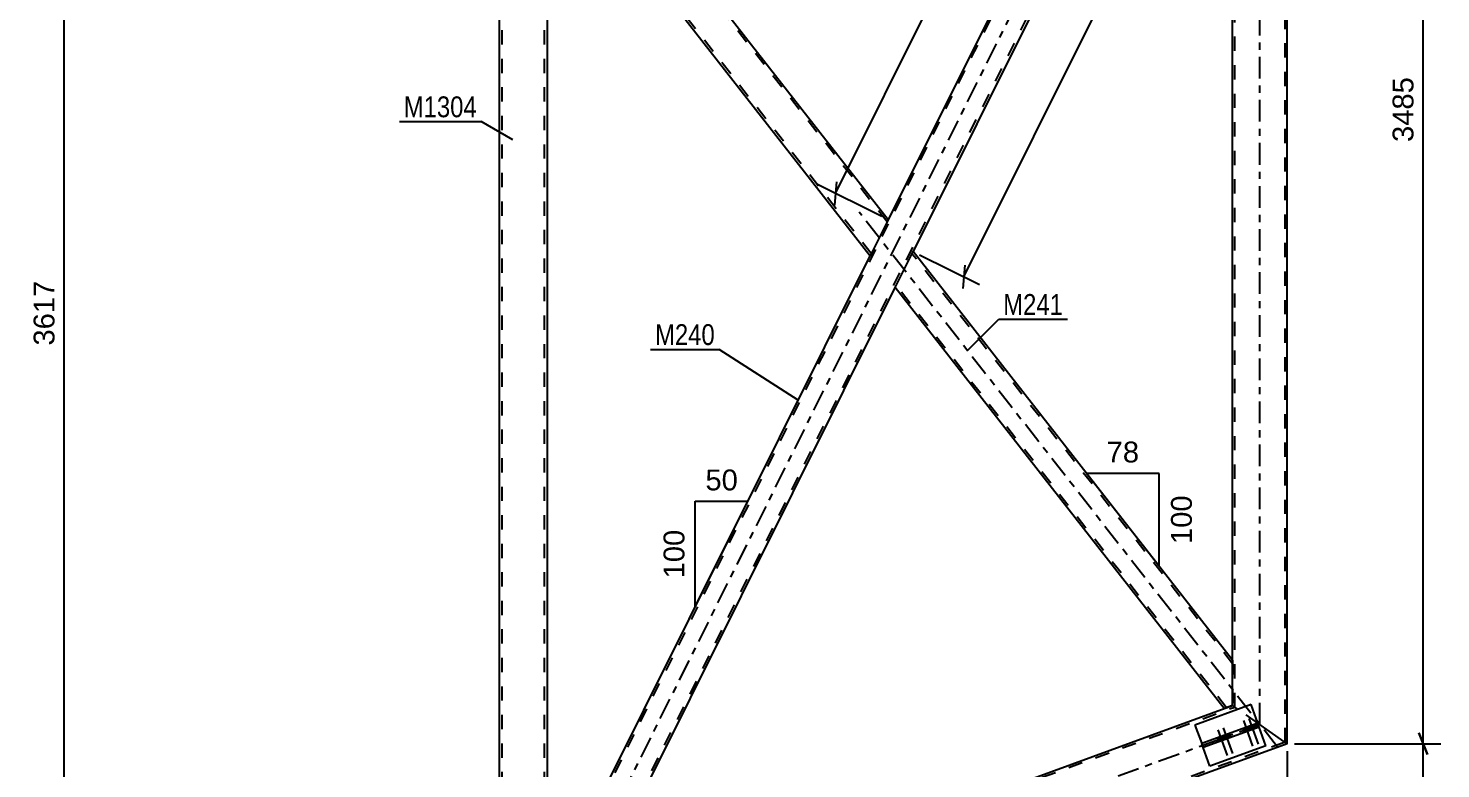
# Model space of a CAD drawing. Header units: millimetres. Extents: x 0 to 1189, y 0 to 841.
# Drawn here: x 501.2 to 695.4, y 543.2 to 644.9 of the extents above; entities that cross this region are included whole.
import ezdxf

# ---------------------------------------------------------------- set-up
doc = ezdxf.new("R2010")
doc.units = ezdxf.units.MM
doc.linetypes.add('DXK_LINE_DOT2', pattern=[3.9198, 1.9599, -1.9599])
doc.linetypes.add('DXK_LINE_DOT3', pattern=[5.9187, 2.979, -0.9799, 0.9799, -0.9799])
doc.styles.add('Arial', font='arial.ttf', dxfattribs={"height": 0.2})
doc.styles.add('Arial Narrow', font='ARIALN.TTF', dxfattribs={"height": 0.2})

# ---------------------------------------------------------------- blocks, each defined once
blk = doc.blocks.new('Part-348435271-11914 - 11896')
at = {"color": 2, "linetype": 'Continuous'}
for p, q in [((674.25, 720.88), (673.65, 720.02)), ((674.25, 720.88), (674.25, 714.35)), ((673.65, 720.02), (672.69, 718.64)), ((674.25, 546.62), (674.25, 712.36)), ((666.75, 551.87), (666.75, 709.63)), ((667.5, 551.34), (666.75, 551.87)), ((674.25, 546.62), (670.2, 549.45))]:
    blk.add_line(p, q, dxfattribs=at)
at = {"color": 7, "linetype": 'DXK_LINE_DOT2'}
for p, q in [((673.93, 720.41), (673.76, 720.18)), ((673.95, 720.45), (673.93, 720.41)), ((673.95, 546.83), (673.95, 720.45)), ((672.69, 718.64), (666.75, 710.16)), ((674.25, 714.35), (674.25, 712.36)), ((666.75, 709.63), (666.75, 710.16)), ((667.05, 551.66), (667.05, 710.59)), ((670.2, 549.45), (667.5, 551.34))]:
    blk.add_line(p, q, dxfattribs=at)
at = {"color": 7, "linetype": 'DXK_LINE_DOT3'}
blk.add_line((670.5, 549.24), (670.5, 715.52), dxfattribs=at)
blk = doc.blocks.new('Part-348435271-11911 - 11896')
at = {"color": 7, "linetype": 'DXK_LINE_DOT2'}
for p, q in [((572.55, 669.6), (565.95, 669.6)), ((565.95, 648.56), (565.95, 669.6)), ((566.35, 525.1), (566.35, 669.6)), ((572.15, 525.1), (572.15, 669.6)), ((572.55, 648.56), (572.55, 669.6)), ((565.95, 525.1), (565.95, 541.64)), ((572.55, 525.1), (572.55, 541.64)), ((565.95, 525.1), (572.55, 525.1))]:
    blk.add_line(p, q, dxfattribs=at)
at = {"color": 2, "linetype": 'Continuous'}
for p, q in [((565.95, 541.64), (565.95, 648.56)), ((572.55, 541.64), (572.55, 648.56))]:
    blk.add_line(p, q, dxfattribs=at)
blk = doc.blocks.new('Part-348435271-11913 - 11896')
at = {"color": 2, "linetype": 'Continuous'}
for p, q in [((574.25, 518.2), (666.75, 551.87)), ((667.5, 551.34), (666.75, 551.87)), ((674.25, 546.62), (670.2, 549.45)), ((674.25, 546.62), (574.25, 510.22)), ((574.25, 510.61), (574.25, 511.3)), ((574.25, 510.27), (574.25, 510.61)), ((574.25, 510.22), (574.25, 510.27))]:
    blk.add_line(p, q, dxfattribs=at)
at = {"color": 7, "linetype": 'DXK_LINE_DOT2'}
for p, q in [((574.25, 517.88), (667.05, 551.66)), ((667.05, 551.66), (667.07, 551.64)), ((670.2, 549.45), (667.5, 551.34)), ((673.95, 546.83), (574.25, 510.54)), ((574.25, 511.3), (574.25, 518.2)), ((574.25, 517.86), (574.25, 517.88)), ((574.25, 510.41), (574.25, 510.61))]:
    blk.add_line(p, q, dxfattribs=at)
at = {"color": 7, "linetype": 'DXK_LINE_DOT3'}
blk.add_line((670.5, 549.24), (574.25, 514.21), dxfattribs=at)
blk = doc.blocks.new('Part-348435271-11917 - 11896')
at = {"color": 7, "linetype": 'DXK_LINE_DOT3'}
blk.add_line((671.21, 716.95), (567.55, 508.98), dxfattribs=at)
at = {"color": 7, "linetype": 'DXK_LINE_DOT2'}
for p, q in [((573.12, 525.09), (665.07, 709.55)), ((664.66, 709.4), (664.33, 708.75)), ((666.75, 710.16), (664.66, 709.4)), ((666.75, 710.16), (666.75, 702.39)), ((574.68, 518.36), (666.75, 703.06)), ((619.4, 618.61), (616.93, 613.66)), ((620.35, 609.3), (622.82, 614.25)), ((573.05, 525.1), (572.79, 525.1)), ((573.42, 525.02), (573.05, 525.1)), ((573.42, 525.02), (573.51, 525.01)), ((573.51, 525.01), (573.42, 525.02)), ((573.42, 525.02), (573.51, 525.01)), ((573.51, 525.01), (573.42, 525.02)), ((574.16, 524.36), (574.25, 523.9)), ((574.25, 523.9), (574.16, 524.36)), ((574.16, 524.36), (574.25, 523.9)), ((574.25, 523.9), (574.16, 524.36)), ((574.25, 523.9), (574.25, 518.2)), ((574.27, 518.21), (575.09, 518.51)), ((574.25, 518.2), (574.27, 518.21)), ((574.25, 518.2), (574.27, 518.21)), ((574.27, 518.21), (574.25, 518.2)), ((574.25, 518.2), (574.27, 518.21))]:
    blk.add_line(p, q, dxfattribs=at)
at = {"color": 2, "linetype": 'Continuous'}
for p, q in [((664.33, 708.75), (619.4, 618.61)), ((666.75, 702.39), (622.82, 614.25)), ((572.79, 525.1), (616.93, 613.66)), ((575.09, 518.51), (620.35, 609.3))]:
    blk.add_line(p, q, dxfattribs=at)
at = {"color": 7, "linetype": 'DXK_LINE_DOT2'}
blk.add_arc((573.05, 523.9), 1.2, 22.5, 67.5, dxfattribs=at)
blk.add_arc((573.05, 523.9), 1.2, 22.5, 67.5, dxfattribs=at)
blk.add_arc((573.05, 523.9), 1.2, 22.5, 67.5, dxfattribs=at)
blk.add_arc((573.05, 523.9), 1.2, 22.5, 67.5, dxfattribs=at)
blk = doc.blocks.new('Part-348435271-11918 - 11896')
at = {"color": 7, "linetype": 'DXK_LINE_DOT3'}
blk.add_line((672.91, 546.16), (615.42, 619.65), dxfattribs=at)
at = {"color": 2, "linetype": 'Continuous'}
for p, q in [((620.53, 609.66), (622.82, 614.25)), ((666.75, 558.09), (622.82, 614.25)), ((620.35, 609.3), (620.53, 609.66)), ((665.6, 551.45), (620.35, 609.3))]:
    blk.add_line(p, q, dxfattribs=at)
at = {"color": 7, "linetype": 'DXK_LINE_DOT2'}
for p, q in [((666.75, 557.61), (622.67, 613.95)), ((665.9, 551.56), (620.49, 609.59)), ((666.75, 558.09), (666.75, 551.87)), ((666.75, 551.87), (665.6, 551.45))]:
    blk.add_line(p, q, dxfattribs=at)
blk = doc.blocks.new('Part-348435271-11941 - 11896')
at = {"color": 2, "linetype": 'Continuous'}
for p, q in [((619.4, 618.61), (574.25, 676.33)), ((573.15, 669.62), (616.93, 613.66)), ((619.4, 618.61), (616.93, 613.66))]:
    blk.add_line(p, q, dxfattribs=at)
at = {"color": 7, "linetype": 'DXK_LINE_DOT2'}
for p, q in [((574.25, 670.8), (574.25, 676.33)), ((619.26, 618.32), (574.25, 675.85)), ((573.51, 669.69), (573.9, 669.95)), ((573.9, 669.95), (574.16, 670.34)), ((574.16, 670.34), (574.25, 670.8)), ((573.51, 669.69), (573.15, 669.62)), ((617.08, 613.96), (573.48, 669.69)), ((573.48, 669.69), (573.51, 669.69)), ((573.51, 669.69), (573.48, 669.69)), ((573.51, 669.69), (573.56, 669.73))]:
    blk.add_line(p, q, dxfattribs=at)
blk = doc.blocks.new('Part-348435271-11946 - 11896')
at = {"color": 2, "linetype": 'Continuous'}
for p, q in [((669.28, 551.99), (661.56, 549.18)), ((670.2, 549.45), (669.28, 551.99)), ((661.56, 549.18), (662.49, 546.65)), ((671.33, 546.35), (670.41, 548.89)), ((663.62, 543.54), (662.69, 546.08)), ((671.33, 546.35), (663.62, 543.54))]:
    blk.add_line(p, q, dxfattribs=at)
at = {"color": 7, "linetype": 'DXK_LINE_DOT2'}
for p, q in [((670.41, 548.89), (670.2, 549.45)), ((662.69, 546.08), (662.49, 546.65))]:
    blk.add_line(p, q, dxfattribs=at)
blk = doc.blocks.new('Part-348435271-11965 - 11896')
at = {"color": 2, "linetype": 'Continuous'}
for p, q in [((670.2, 549.45), (662.49, 546.65)), ((670.41, 548.89), (662.69, 546.08)), ((670.16, 548.8), (669.96, 549.36)), ((670.41, 548.89), (670.2, 549.45)), ((662.69, 546.08), (662.49, 546.65))]:
    blk.add_line(p, q, dxfattribs=at)
blk = doc.blocks.new('Bolt-348435271-11995 - 11896')
at = {"linetype": 'Continuous'}
for points in [[(665.47, 547.73), (664.62, 547.42), (664.83, 546.86), (665.68, 547.17)], [(666.22, 548), (665.37, 547.7), (665.58, 547.13), (666.42, 547.44)], [(668.98, 549.01), (668.14, 548.7), (668.34, 548.14), (669.19, 548.45)], [(669.73, 549.28), (668.89, 548.97), (669.09, 548.41), (669.94, 548.72)]]:
    blk.add_hatch(color=1, dxfattribs=at).paths.add_polyline_path(points)
at = {"color": 1, "linetype": 'Continuous'}
for p, q in [((668.22, 549.8), (669.5, 546.27)), ((668.97, 550.07), (670.25, 546.54)), ((664.71, 548.52), (665.99, 544.99)), ((665.37, 547.7), (665.58, 547.13)), ((665.45, 548.79), (666.74, 545.27)), ((665.47, 547.73), (665.68, 547.17)), ((666.22, 548), (666.42, 547.44)), ((668.14, 548.7), (668.34, 548.14)), ((668.89, 548.97), (669.09, 548.41)), ((668.98, 549.01), (669.19, 548.45)), ((669.73, 549.28), (669.94, 548.72)), ((664.62, 547.42), (664.83, 546.86))]:
    blk.add_line(p, q, dxfattribs=at)
blk = doc.blocks.new('StraightDimension-348435271-15410 - 11896')
at = {"color": 7, "linetype": 'Continuous'}
for p, q in [((667.65, 701.95), (675.88, 697.84)), ((673.6, 697.3), (673.87, 700.52)), ((629.8, 610.77), (673.74, 698.91)), ((623.71, 613.81), (631.95, 609.7)), ((629.94, 612.38), (629.67, 609.16))]:
    blk.add_line(p, q, dxfattribs=at)
at = {"color": 0}
blk.add_wipeout([(653.35, 659.69), (649.59, 661.57), (645.09, 652.53), (648.85, 650.66)], dxfattribs=at)
at = {"color": 3, "style": 'Arial'}
blk.add_text('1970', height=2.865, rotation=63.5066, dxfattribs=at).set_placement((648.58, 651.46))
blk = doc.blocks.new('StraightDimension-348435271-15430 - 11896')
at = {"color": 7, "linetype": 'Continuous'}
for p, q in [((657.28, 711.41), (657.54, 714.63)), ((612.16, 622.23), (657.41, 713.02)), ((663.76, 709.85), (654.86, 714.29)), ((618.51, 619.06), (609.6, 623.5)), ((612.29, 623.84), (612.02, 620.62))]:
    blk.add_line(p, q, dxfattribs=at)
at = {"color": 0}
blk.add_wipeout([(636.36, 672.47), (632.6, 674.35), (628.1, 665.31), (631.86, 663.44)], dxfattribs=at)
at = {"color": 3, "style": 'Arial'}
blk.add_text('2029', height=2.865, rotation=63.5066, dxfattribs=at).set_placement((631.59, 664.24))
blk = doc.blocks.new('StraightDimension-348435271-15463 - 11896')
at = {"color": 7, "linetype": 'Continuous'}
for p, q in [((674.25, 545.62), (674.25, 490.08)), ((574.25, 512.55), (574.25, 490.08)), ((575.75, 493.08), (572.75, 491.88)), ((574.25, 492.48), (674.25, 492.48)), ((672.75, 491.88), (675.75, 493.08))]:
    blk.add_line(p, q, dxfattribs=at)
at = {"color": 0}
blk.add_wipeout([(628.51, 493.23), (628.51, 497.43), (619.99, 497.43), (619.99, 493.23)], dxfattribs=at)
at = {"color": 3, "style": 'Arial Narrow'}
blk.add_text('2000', height=2.863, dxfattribs=at).set_placement((620.59, 493.83))
blk = doc.blocks.new('StraightDimension-348435271-15509 - 11896')
at = {"color": 7, "linetype": 'Continuous'}
for p, q in [((506.75, 694.7), (505.55, 697.7)), ((509.11, 696.2), (503.3, 696.2)), ((506.15, 515.35), (506.15, 696.2)), ((505.55, 516.85), (506.75, 513.85)), ((549.15, 515.35), (503.3, 515.35))]:
    blk.add_line(p, q, dxfattribs=at)
at = {"color": 0}
blk.add_wipeout([(505.39, 610.82), (501.19, 610.82), (501.19, 600.73), (505.39, 600.73)], dxfattribs=at)
at = {"color": 3, "style": 'Arial'}
blk.add_text('3617', height=2.865, rotation=90.0002, dxfattribs=at).set_placement((504.8, 601.33))
blk = doc.blocks.new('StraightDimension-348435271-15836 - 11896')
at = {"color": 7, "linetype": 'Continuous'}
for p, q in [((693.55, 719.38), (692.35, 722.38)), ((675.25, 720.88), (695.35, 720.88)), ((692.95, 546.62), (692.95, 720.88)), ((692.35, 548.12), (693.55, 545.12)), ((675.25, 546.62), (695.35, 546.62))]:
    blk.add_line(p, q, dxfattribs=at)
at = {"color": 0}
blk.add_wipeout([(692.2, 638.79), (688, 638.79), (688, 628.7), (692.2, 628.7)], dxfattribs=at)
at = {"color": 3, "style": 'Arial'}
blk.add_text('3485', height=2.865, rotation=90.0002, dxfattribs=at).set_placement((691.6, 629.3))
blk = doc.blocks.new('StraightDimension-348435271-15837 - 11896')
at = {"color": 7, "linetype": 'Continuous'}
for p, q in [((693.55, 545.12), (692.35, 548.12)), ((675.25, 546.62), (695.35, 546.62)), ((692.95, 510.22), (692.95, 546.62)), ((692.35, 511.72), (693.55, 508.72)), ((575.25, 510.22), (695.35, 510.22))]:
    blk.add_line(p, q, dxfattribs=at)
at = {"color": 0}
blk.add_wipeout([(692.2, 532.35), (688, 532.35), (688, 524.48), (692.2, 524.48)], dxfattribs=at)
at = {"color": 3, "style": 'Arial'}
blk.add_text('728', height=2.865, rotation=90.0002, dxfattribs=at).set_placement((691.6, 525.08))
blk = doc.blocks.new('AngleDimension-348435271-15888 - 11896')
at = {"color": 7, "linetype": 'Continuous'}
for p, q in [((592.89, 579.93), (600.12, 579.93)), ((592.89, 565.43), (600.12, 579.93)), ((592.89, 565.43), (592.89, 579.93)), ((598.48, 576.63), (600.12, 579.93))]:
    blk.add_line(p, q, dxfattribs=at)
at = {"color": 0}
for points in [[(599.33, 580.83), (599.33, 585.03), (593.68, 585.03), (593.68, 580.83)], [(591.99, 576.61), (587.79, 576.61), (587.79, 568.74), (591.99, 568.74)]]:
    blk.add_wipeout(points, dxfattribs=at)
at = {"color": 3, "style": 'Arial'}
blk.add_text('50', height=2.865, dxfattribs=at).set_placement((594.28, 581.43))
blk.add_text('100', height=2.865, rotation=90.0002, dxfattribs=at).set_placement((591.39, 569.34))
blk = doc.blocks.new('AngleDimension-348435271-15902 - 11896')
at = {"color": 7, "linetype": 'Continuous'}
for p, q in [((651.68, 577.36), (646.66, 583.77)), ((656.64, 583.77), (646.66, 583.77)), ((656.64, 571.01), (646.66, 583.77)), ((656.64, 571.01), (656.64, 583.77))]:
    blk.add_line(p, q, dxfattribs=at)
at = {"color": 0}
for points in [[(654.48, 584.67), (654.48, 588.87), (648.83, 588.87), (648.83, 584.67)], [(661.74, 581.33), (657.54, 581.33), (657.54, 573.46), (661.74, 573.46)]]:
    blk.add_wipeout(points, dxfattribs=at)
at = {"color": 3, "style": 'Arial'}
blk.add_text('78', height=2.865, dxfattribs=at).set_placement((649.43, 585.27))
blk.add_text('100', height=2.865, rotation=90.0002, dxfattribs=at).set_placement((661.14, 574.06))
blk = doc.blocks.new('Mark-348435271-14969 - 11896')
at = {"color": 0}
blk.add_wipeout([(595.57, 601.4), (595.57, 604.4), (587.35, 604.4), (587.35, 601.4)], dxfattribs=at)
blk.add_wipeout([(595.57, 601.4), (595.57, 604.4), (587.35, 604.4), (587.35, 601.4)], dxfattribs=at)
at = {"color": 30, "linetype": 'Continuous'}
for p in [(586.75, 600.8), (607.04, 593.81)]:
    blk.add_line(p, (596.17, 600.8), dxfattribs=at)
at = {"color": 3, "style": 'Arial Narrow'}
blk.add_text('M240', height=2.863, dxfattribs=at).set_placement((587.35, 601.4))
blk = doc.blocks.new('Mark-348435271-14972 - 11896')
at = {"color": 0}
blk.add_wipeout([(643.43, 605.54), (643.43, 608.54), (635.21, 608.54), (635.21, 605.54)], dxfattribs=at)
blk.add_wipeout([(643.43, 605.54), (643.43, 608.54), (635.21, 608.54), (635.21, 605.54)], dxfattribs=at)
at = {"color": 30, "linetype": 'Continuous'}
for p, q in [((630.37, 600.69), (634.61, 604.94)), ((634.61, 604.94), (644.03, 604.94))]:
    blk.add_line(p, q, dxfattribs=at)
at = {"color": 3, "style": 'Arial Narrow'}
blk.add_text('M241', height=2.863, dxfattribs=at).set_placement((635.21, 605.54))
blk = doc.blocks.new('Mark-348435271-14985 - 11896')
at = {"color": 0}
blk.add_wipeout([(562.86, 632.7), (562.86, 635.7), (552.81, 635.7), (552.81, 632.7)], dxfattribs=at)
blk.add_wipeout([(562.86, 632.7), (562.86, 635.7), (552.81, 635.7), (552.81, 632.7)], dxfattribs=at)
at = {"color": 30, "linetype": 'Continuous'}
for p in [(552.21, 632.1), (567.79, 629.6)]:
    blk.add_line(p, (563.46, 632.1), dxfattribs=at)
at = {"color": 3, "style": 'Arial Narrow'}
blk.add_text('M1304', height=2.863, dxfattribs=at).set_placement((552.81, 632.7))

msp = doc.modelspace()

# ---------------------------------------------------------------- block references
for name in ['Part-348435271-11914 - 11896', 'Part-348435271-11917 - 11896', 'StraightDimension-348435271-15509 - 11896', 'Part-348435271-11941 - 11896', 'Part-348435271-11911 - 11896', 'Part-348435271-11918 - 11896', 'Part-348435271-11913 - 11896', 'Part-348435271-11946 - 11896', 'Bolt-348435271-11995 - 11896', 'Part-348435271-11965 - 11896']:
    msp.add_blockref(name, (0, 0))

# ---------------------------------------------------------------- next in the draw order: block references
for name in ['StraightDimension-348435271-15410 - 11896', 'Mark-348435271-14985 - 11896', 'Mark-348435271-14969 - 11896', 'AngleDimension-348435271-15902 - 11896', 'AngleDimension-348435271-15888 - 11896', 'StraightDimension-348435271-15463 - 11896']:
    msp.add_blockref(name, (0, 0))

# ---------------------------------------------------------------- next in the draw order: block references
for name in ['StraightDimension-348435271-15836 - 11896', 'StraightDimension-348435271-15430 - 11896', 'Mark-348435271-14972 - 11896']:
    msp.add_blockref(name, (0, 0))

# ---------------------------------------------------------------- next in the draw order: block references
msp.add_blockref('StraightDimension-348435271-15837 - 11896', (0, 0))

doc.saveas('drawing.dxf')
